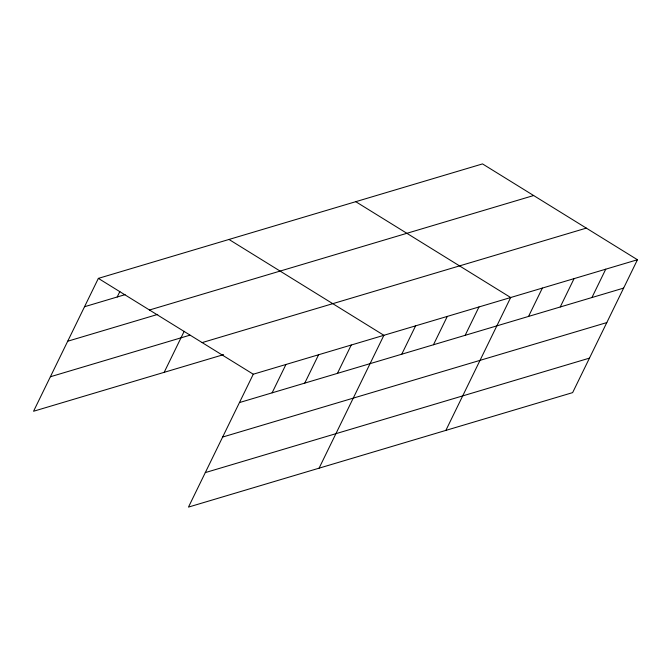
<?xml version="1.0" encoding="UTF-8"?>
<svg xmlns="http://www.w3.org/2000/svg" width="671" height="671" viewBox="0 0 671 671"><rect width="100%" height="100%" fill="white"/><g stroke="black" fill="none" stroke-linecap="round" stroke-linejoin="round"><path stroke-width="1.01" d="M637.45 259.744L253.277 374.217L188.476 507.091L572.64 392.619L637.45 259.744L482.524 163.909L98.36 278.381L33.55 411.256L223.594 354.624M117.19 297.001L119.866 291.508M164.169 372.338L184.181 331.298M272.107 392.837L285.93 364.487M304.76 383.107L318.591 354.758M337.421 373.378L351.243 345.028M319.086 468.173L383.896 335.299L228.979 239.455M401.761 354.204L415.592 325.854M433.458 344.76L447.289 316.41M465.154 335.315L478.977 306.966M445.863 430.396L510.673 297.521L355.756 201.686M528.538 316.427L542.369 288.077M560.235 306.983L574.066 278.633M591.931 297.538L605.754 269.188M84.529 306.731L125.1 294.636M149.482 310.002L533.655 195.529M67.704 341.22L157.752 314.389M50.375 376.758L189.91 335.181M202.156 342.587L586.328 228.115M239.455 402.566L623.627 288.094M222.629 437.056L606.802 322.583M205.292 472.602L589.465 358.129M98.36 278.381L253.277 374.217"/></g></svg>
